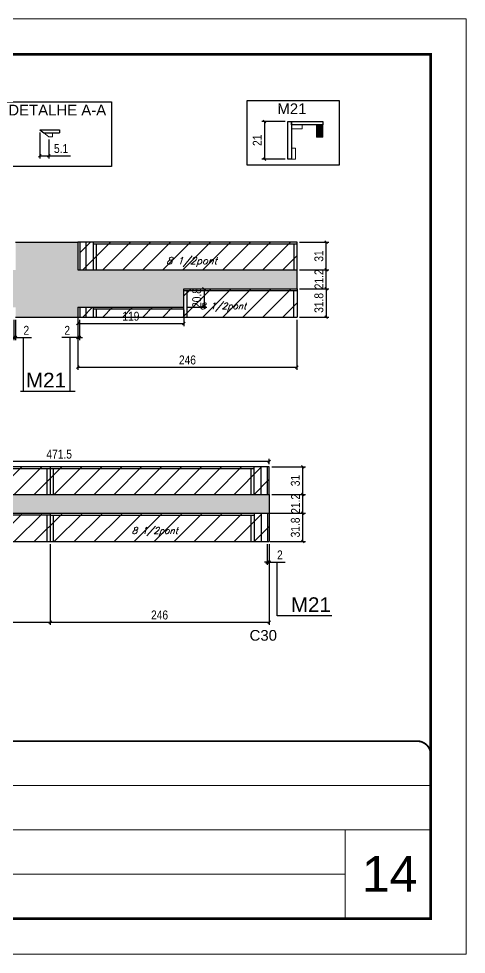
# Model space of a CAD drawing. Extents: x 137137 to 143418, y 10464 to 34486.
# Drawn here: x 139718 to 140221, y 29990 to 31040 of the extents above; entities that cross this region are included whole.
import ezdxf

# ---------------------------------------------------------------- set-up
doc = ezdxf.new("R2010")
doc.units = 0
doc.linetypes.add('CONTINUO', pattern=[0])
doc.linetypes.add('DASHED', pattern=[0.75, 0.5, -0.25])
for name, color, linetype in [('5', 5, 'Continuous'), ('COTA', 241, 'Continuous'), ('NOMENCLATURA', 7, 'Continuous'), ('Painéis', 200, 'Continuous'), ('Reaproveitamento', 251, 'Continuous'), ('SARR_2.2x7', 40, 'Continuous'), ('SARR_3.5x7', 81, 'Continuous'), ('texto', 7, 'Continuous')]:
    doc.layers.add(name, color=color, linetype=linetype)
for name, color, linetype, lineweight in [('CARIMBO', 255, 'Continuous', 9), ('Folhas', 255, 'Continuous', 9), ('Hachura', 251, 'Continuous', 9), ('Madeira', 126, 'Continuous', 18), ('Sarr 2.2x7', 40, 'Continuous', 9), ('SARRAFO DE PRESSAO', 251, 'DASHED', 9)]:
    doc.layers.add(name, color=color, linetype=linetype, lineweight=lineweight)
doc.styles.add('ARIAL', font='arial.ttf')
doc.styles.add('COTA TECNICA', font='techl___.ttf', dxfattribs={"height": 10})
doc.styles.add('Romans', font='romans.shx')
doc.styles.get("Standard").update_dxf_attribs({"font": 'arial.ttf'})
doc.dimstyles.new('PAINEL', dxfattribs={"dimtxt": 10, "dimasz": 3, "dimexe": 3, "dimexo": 3, "dimgap": 3, "dimtad": 1, "dimdec": 1, "dimzin": 12, "dimdsep": 46, "dimtxsty": 'COTA TECNICA', "dimblk1": 'OBLIQUE', "dimblk2": 'OBLIQUE', "dimsah": 1, "dimcen": 0.9, "dimclrd": 4, "dimclre": 4, "dimclrt": 240, "dimadec": 1, "dimazin": 3, "dimtfac": 1, "dimtdec": 1, "dimtmove": 0, "dimatfit": 3, "dimfxl": 1, "dimtolj": 1, "dimtzin": 12, "dimarcsym": 0})

# ---------------------------------------------------------------- blocks, each defined once
blk = doc.blocks.new('9999999999')
at = {"color": 30, "linetype": 'CONTINUO'}
for p, q in [((98564.6, 34379.6), (99584, 34379.6)), ((98564.6, 34329.8), (99488, 34329.8)), ((99584, 34329.8), (99488, 34329.8)), ((99488, 34329.8), (99488, 34230.2)), ((98564.6, 34280), (99488, 34280))]:
    blk.add_line(p, q, dxfattribs=at)
at = {"color": 30, "linetype": 'CONTINUO', "const_width": 2}
blk.add_lwpolyline([(99584, 34230.2), (99584, 34414.4, 0.414214), (99569, 34429.4), (98229, 34429.4, 0.414214), (98214, 34414.4), (98214, 34245.2, 0.414214), (98229, 34230.2), (99584, 34230.2)], format="xyb", dxfattribs=at)
at = {"layer": 'Folhas'}
blk.add_lwpolyline([(98139, 34190.2), (99624, 34190.2), (99624, 35240.2), (98139, 35240.2)], close=True, dxfattribs=at)
at = {"layer": 'Folhas', "color": 30, "const_width": 3}
blk.add_lwpolyline([(98214, 34230.2), (99584, 34230.2), (99584, 35200.2), (98214, 35200.2)], close=True, dxfattribs=at)
blk = doc.blocks.new('_Oblique')
at = {"color": 0, "linetype": 'ByBlock', "lineweight": -2}
blk.add_line((-0.5, -0.5), (0.5, 0.5), dxfattribs=at)
blk = doc.blocks.new('*D13')
at = {"layer": 'Defpoints', "color": 0, "linetype": 'ByBlock', "transparency": 16777216}
for p in [(140020.6, 30924.6), (139994.2, 30882.6), (140020.6, 30882.6)]:
    blk.add_point(p, dxfattribs=at)
at = {"layer": 'Sarr 2.2x7', "color": 4, "linetype": 'ByBlock', "lineweight": -2, "transparency": 16777216}
for p, q in [((140017.6, 30924.6), (139991.2, 30924.6)), ((139994.2, 30924.6), (139994.2, 30882.6)), ((140017.6, 30882.6), (139991.2, 30882.6))]:
    blk.add_line(p, q, dxfattribs=at)
at = {"layer": 'Sarr 2.2x7', "color": 4, "linetype": 'ByBlock', "lineweight": -2, "transparency": 16777216, "xscale": 3, "yscale": 3, "zscale": 3}
for p, rotation in [((139994.2, 30924.6), 90), ((139994.2, 30882.6), 270)]:
    blk.add_blockref('_Oblique', p, dxfattribs=dict(at, rotation=rotation))
at = {"layer": 'Sarr 2.2x7', "color": 240, "linetype": 'ByBlock', "transparency": 16777216, "insert": (139986.1, 30903.6), "char_height": 10, "attachment_point": 5, "rotation": 90, "style": 'COTA TECNICA'}
blk.add_mtext('\\A1;21', dxfattribs=at)
blk = doc.blocks.new('*D14')
at = {"layer": 'COTA', "color": 4, "lineweight": -2, "ltscale": 25, "transparency": 16777216}
for p, q in [((139712.7, 30702.2), (139712.7, 30679.3)), ((139714.7, 30702.2), (139714.7, 30679.3)), ((139712.7, 30682.3), (139709.7, 30682.3)), ((139712.7, 30682.3), (139714.7, 30682.3)), ((139714.7, 30682.3), (139732.8, 30682.3))]:
    blk.add_line(p, q, dxfattribs=at)
at = {"layer": 'Defpoints', "color": 0, "ltscale": 25, "transparency": 16777216}
for p in [(139712.7, 30705.2), (139714.7, 30705.2), (139714.7, 30682.3)]:
    blk.add_point(p, dxfattribs=at)
at = {"layer": 'COTA', "color": 4, "lineweight": -2, "ltscale": 25, "transparency": 16777216, "xscale": 3, "yscale": 3, "zscale": 3}
blk.add_blockref('_Oblique', (139712.7, 30682.3), dxfattribs=at)
at = {"layer": 'COTA', "color": 4, "lineweight": -2, "ltscale": 25, "transparency": 16777216, "xscale": 3, "yscale": 3, "zscale": 3, "rotation": 180}
blk.add_blockref('_Oblique', (139714.7, 30682.3), dxfattribs=at)
at = {"layer": 'COTA', "color": 240, "ltscale": 25, "transparency": 16777216, "insert": (139726.8, 30690.3), "char_height": 10, "attachment_point": 5, "style": 'COTA TECNICA'}
blk.add_mtext('\\A1;2', dxfattribs=at)
blk = doc.blocks.new('*D15')
at = {"layer": 'COTA', "color": 4, "lineweight": -2, "ltscale": 25, "transparency": 16777216}
for p, q in [((139784.7, 30702.2), (139784.7, 30679.3)), ((139786.7, 30702.2), (139786.7, 30679.3)), ((139784.7, 30682.3), (139766.6, 30682.3)), ((139786.7, 30682.3), (139784.7, 30682.3)), ((139786.7, 30682.3), (139789.7, 30682.3))]:
    blk.add_line(p, q, dxfattribs=at)
at = {"layer": 'Defpoints', "color": 0, "ltscale": 25, "transparency": 16777216}
for p in [(139784.7, 30705.2), (139786.7, 30705.2), (139784.7, 30682.3)]:
    blk.add_point(p, dxfattribs=at)
at = {"layer": 'COTA', "color": 4, "lineweight": -2, "ltscale": 25, "transparency": 16777216, "xscale": 3, "yscale": 3, "zscale": 3}
blk.add_blockref('_Oblique', (139784.7, 30682.3), dxfattribs=at)
at = {"layer": 'COTA', "color": 4, "lineweight": -2, "ltscale": 25, "transparency": 16777216, "xscale": 3, "yscale": 3, "zscale": 3, "rotation": 180}
blk.add_blockref('_Oblique', (139786.7, 30682.3), dxfattribs=at)
at = {"layer": 'COTA', "color": 240, "ltscale": 25, "transparency": 16777216, "insert": (139772.7, 30690.3), "char_height": 10, "attachment_point": 5, "style": 'COTA TECNICA'}
blk.add_mtext('\\A1;2', dxfattribs=at)
blk = doc.blocks.new('*D19')
at = {"layer": 'COTA', "color": 4, "lineweight": -2, "ltscale": 25, "transparency": 16777216}
for p, q in [((139784.7, 30702.2), (139784.7, 30645.9)), ((140030.7, 30702.2), (140030.7, 30645.9)), ((139784.7, 30648.9), (140030.7, 30648.9))]:
    blk.add_line(p, q, dxfattribs=at)
at = {"layer": 'Defpoints', "color": 0, "ltscale": 25, "transparency": 16777216}
for p in [(139784.7, 30705.2), (140030.7, 30705.2), (140030.7, 30648.9)]:
    blk.add_point(p, dxfattribs=at)
at = {"layer": 'COTA', "color": 4, "lineweight": -2, "ltscale": 25, "transparency": 16777216, "xscale": 3, "yscale": 3, "zscale": 3, "rotation": 180}
blk.add_blockref('_Oblique', (139784.7, 30648.9), dxfattribs=at)
at = {"layer": 'COTA', "color": 4, "lineweight": -2, "ltscale": 25, "transparency": 16777216, "xscale": 3, "yscale": 3, "zscale": 3}
blk.add_blockref('_Oblique', (140030.7, 30648.9), dxfattribs=at)
at = {"layer": 'COTA', "color": 240, "ltscale": 25, "transparency": 16777216, "insert": (139907.7, 30657), "char_height": 10, "attachment_point": 5, "style": 'COTA TECNICA'}
blk.add_mtext('\\A1;246', dxfattribs=at)
blk = doc.blocks.new('*D23')
at = {"layer": 'COTA', "color": 4, "lineweight": -2, "ltscale": 25, "transparency": 16777216}
for p, q in [((139997.4, 30450.2), (139997.4, 30427.3)), ((139999.4, 30450.2), (139999.4, 30427.3)), ((139997.4, 30430.3), (139994.4, 30430.3)), ((139997.4, 30430.3), (139999.4, 30430.3)), ((139999.4, 30430.3), (140017.5, 30430.3))]:
    blk.add_line(p, q, dxfattribs=at)
at = {"layer": 'Defpoints', "color": 0, "ltscale": 25, "transparency": 16777216}
for p in [(139997.4, 30453.2), (139999.4, 30453.2), (139999.4, 30430.3)]:
    blk.add_point(p, dxfattribs=at)
at = {"layer": 'COTA', "color": 4, "lineweight": -2, "ltscale": 25, "transparency": 16777216, "xscale": 3, "yscale": 3, "zscale": 3}
blk.add_blockref('_Oblique', (139997.4, 30430.3), dxfattribs=at)
at = {"layer": 'COTA', "color": 4, "lineweight": -2, "ltscale": 25, "transparency": 16777216, "xscale": 3, "yscale": 3, "zscale": 3, "rotation": 180}
blk.add_blockref('_Oblique', (139999.4, 30430.3), dxfattribs=at)
at = {"layer": 'COTA', "color": 240, "ltscale": 25, "transparency": 16777216, "insert": (140011.5, 30438.3), "char_height": 10, "attachment_point": 5, "style": 'COTA TECNICA'}
blk.add_mtext('\\A1;2', dxfattribs=at)
blk = doc.blocks.new('*D27')
at = {"layer": 'COTA', "color": 4, "lineweight": -2, "ltscale": 25, "transparency": 16777216}
for p, q in [((139753.4, 30450.2), (139753.4, 30359.7)), ((139999.4, 30450.2), (139999.4, 30359.7)), ((139753.4, 30362.7), (139999.4, 30362.7))]:
    blk.add_line(p, q, dxfattribs=at)
at = {"layer": 'Defpoints', "color": 0, "ltscale": 25, "transparency": 16777216}
for p in [(139753.4, 30453.2), (139999.4, 30453.2), (139999.4, 30362.7)]:
    blk.add_point(p, dxfattribs=at)
at = {"layer": 'COTA', "color": 4, "lineweight": -2, "ltscale": 25, "transparency": 16777216, "xscale": 3, "yscale": 3, "zscale": 3, "rotation": 180}
blk.add_blockref('_Oblique', (139753.4, 30362.7), dxfattribs=at)
at = {"layer": 'COTA', "color": 4, "lineweight": -2, "ltscale": 25, "transparency": 16777216, "xscale": 3, "yscale": 3, "zscale": 3}
blk.add_blockref('_Oblique', (139999.4, 30362.7), dxfattribs=at)
at = {"layer": 'COTA', "color": 240, "ltscale": 25, "transparency": 16777216, "insert": (139876.4, 30370.8), "char_height": 10, "attachment_point": 5, "style": 'COTA TECNICA'}
blk.add_mtext('\\A1;246', dxfattribs=at)
blk = doc.blocks.new('*D28')
at = {"layer": 'COTA', "color": 4, "lineweight": -2, "ltscale": 25, "transparency": 16777216}
for p, q in [((139527.9, 30450.2), (139527.9, 30359.7)), ((139753.4, 30450.2), (139753.4, 30359.7)), ((139527.9, 30362.7), (139753.4, 30362.7))]:
    blk.add_line(p, q, dxfattribs=at)
at = {"layer": 'Defpoints', "color": 0, "ltscale": 25, "transparency": 16777216}
for p in [(139527.9, 30453.2), (139753.4, 30453.2), (139753.4, 30362.7)]:
    blk.add_point(p, dxfattribs=at)
at = {"layer": 'COTA', "color": 4, "lineweight": -2, "ltscale": 25, "transparency": 16777216, "xscale": 3, "yscale": 3, "zscale": 3, "rotation": 180}
blk.add_blockref('_Oblique', (139527.9, 30362.7), dxfattribs=at)
at = {"layer": 'COTA', "color": 4, "lineweight": -2, "ltscale": 25, "transparency": 16777216, "xscale": 3, "yscale": 3, "zscale": 3}
blk.add_blockref('_Oblique', (139753.4, 30362.7), dxfattribs=at)
at = {"layer": 'COTA', "color": 240, "ltscale": 25, "transparency": 16777216, "insert": (139640.7, 30370.8), "char_height": 10, "attachment_point": 5, "style": 'COTA TECNICA'}
blk.add_mtext('\\A1;225.5', dxfattribs=at)
blk = doc.blocks.new('*D29')
at = {"layer": 'COTA', "color": 4, "lineweight": -2, "ltscale": 25, "transparency": 16777216}
for p, q in [((140033.7, 30758.2), (140066.5, 30758.2)), ((140063.5, 30737), (140063.5, 30758.2)), ((140033.7, 30737), (140066.5, 30737))]:
    blk.add_line(p, q, dxfattribs=at)
at = {"layer": 'Defpoints', "color": 0, "ltscale": 25, "transparency": 16777216}
for p in [(140030.7, 30758.2), (140063.5, 30758.2), (140030.7, 30737)]:
    blk.add_point(p, dxfattribs=at)
at = {"layer": 'COTA', "color": 4, "lineweight": -2, "ltscale": 25, "transparency": 16777216, "xscale": 3, "yscale": 3, "zscale": 3}
for p, rotation in [((140063.5, 30758.2), 90), ((140063.5, 30737), 270)]:
    blk.add_blockref('_Oblique', p, dxfattribs=dict(at, rotation=rotation))
at = {"layer": 'COTA', "color": 240, "ltscale": 25, "transparency": 16777216, "insert": (140055.4, 30747.6), "char_height": 10, "attachment_point": 5, "rotation": 90, "style": 'COTA TECNICA'}
blk.add_mtext('\\A1;21.2', dxfattribs=at)
blk = doc.blocks.new('*D30')
at = {"layer": 'COTA', "color": 4, "lineweight": -2, "ltscale": 25, "transparency": 16777216}
for p, q in [((140033.7, 30737), (140066.5, 30737)), ((140063.5, 30737), (140063.5, 30705.2)), ((140033.7, 30705.2), (140066.5, 30705.2))]:
    blk.add_line(p, q, dxfattribs=at)
at = {"layer": 'Defpoints', "color": 0, "ltscale": 25, "transparency": 16777216}
for p in [(140030.7, 30737), (140030.7, 30705.2), (140063.5, 30705.2)]:
    blk.add_point(p, dxfattribs=at)
at = {"layer": 'COTA', "color": 4, "lineweight": -2, "ltscale": 25, "transparency": 16777216, "xscale": 3, "yscale": 3, "zscale": 3}
for p, rotation in [((140063.5, 30737), 90), ((140063.5, 30705.2), 270)]:
    blk.add_blockref('_Oblique', p, dxfattribs=dict(at, rotation=rotation))
at = {"layer": 'COTA', "color": 240, "ltscale": 25, "transparency": 16777216, "insert": (140055.3, 30721.1), "char_height": 10, "attachment_point": 5, "rotation": 90, "style": 'COTA TECNICA'}
blk.add_mtext('\\A1;31.8', dxfattribs=at)
blk = doc.blocks.new('*D31')
at = {"layer": 'COTA', "color": 4, "lineweight": -2, "ltscale": 25, "transparency": 16777216}
for p, q in [((140000.4, 30485), (140040.2, 30485)), ((140037.2, 30453.2), (140037.2, 30485)), ((140000.4, 30453.2), (140040.2, 30453.2))]:
    blk.add_line(p, q, dxfattribs=at)
at = {"layer": 'Defpoints', "color": 0, "ltscale": 25, "transparency": 16777216}
for p in [(139997.4, 30485), (140037.2, 30485), (139997.4, 30453.2)]:
    blk.add_point(p, dxfattribs=at)
at = {"layer": 'COTA', "color": 4, "lineweight": -2, "ltscale": 25, "transparency": 16777216, "xscale": 3, "yscale": 3, "zscale": 3}
for p, rotation in [((140037.2, 30485), 90), ((140037.2, 30453.2), 270)]:
    blk.add_blockref('_Oblique', p, dxfattribs=dict(at, rotation=rotation))
at = {"layer": 'COTA', "color": 240, "ltscale": 25, "transparency": 16777216, "insert": (140028.9, 30469.1), "char_height": 10, "attachment_point": 5, "rotation": 90, "style": 'COTA TECNICA'}
blk.add_mtext('\\A1;31.8', dxfattribs=at)
blk = doc.blocks.new('*D32')
at = {"layer": 'COTA', "color": 4, "lineweight": -2, "ltscale": 25, "transparency": 16777216}
for p, q in [((140002.4, 30506.2), (140040.2, 30506.2)), ((140037.2, 30485), (140037.2, 30506.2)), ((140002.4, 30485), (140040.2, 30485))]:
    blk.add_line(p, q, dxfattribs=at)
at = {"layer": 'Defpoints', "color": 0, "ltscale": 25, "transparency": 16777216}
for p in [(139999.4, 30506.2), (140037.2, 30506.2), (139999.4, 30485)]:
    blk.add_point(p, dxfattribs=at)
at = {"layer": 'COTA', "color": 4, "lineweight": -2, "ltscale": 25, "transparency": 16777216, "xscale": 3, "yscale": 3, "zscale": 3}
for p, rotation in [((140037.2, 30506.2), 90), ((140037.2, 30485), 270)]:
    blk.add_blockref('_Oblique', p, dxfattribs=dict(at, rotation=rotation))
at = {"layer": 'COTA', "color": 240, "ltscale": 25, "transparency": 16777216, "insert": (140029.1, 30495.6), "char_height": 10, "attachment_point": 5, "rotation": 90, "style": 'COTA TECNICA'}
blk.add_mtext('\\A1;21.2', dxfattribs=at)
blk = doc.blocks.new('*D38')
at = {"layer": 'COTA', "color": 4, "lineweight": -2, "ltscale": 25, "transparency": 16777216}
for p, q in [((139784.7, 30713.2), (139784.7, 30695.1)), ((139903.7, 30713.2), (139903.7, 30695.1)), ((139784.7, 30698.1), (139903.7, 30698.1))]:
    blk.add_line(p, q, dxfattribs=at)
at = {"layer": 'Defpoints', "color": 0, "ltscale": 25, "transparency": 16777216}
for p in [(139784.7, 30716.2), (139903.7, 30716.2), (139903.7, 30698.1)]:
    blk.add_point(p, dxfattribs=at)
at = {"layer": 'COTA', "color": 4, "lineweight": -2, "ltscale": 25, "transparency": 16777216, "xscale": 3, "yscale": 3, "zscale": 3, "rotation": 180}
blk.add_blockref('_Oblique', (139784.7, 30698.1), dxfattribs=at)
at = {"layer": 'COTA', "color": 4, "lineweight": -2, "ltscale": 25, "transparency": 16777216, "xscale": 3, "yscale": 3, "zscale": 3}
blk.add_blockref('_Oblique', (139903.7, 30698.1), dxfattribs=at)
at = {"layer": 'COTA', "color": 240, "ltscale": 25, "transparency": 16777216, "insert": (139844.2, 30706.1), "char_height": 10, "attachment_point": 5, "style": 'COTA TECNICA'}
blk.add_mtext('\\A1;119', dxfattribs=at)
blk = doc.blocks.new('*D39')
at = {"layer": 'COTA', "color": 4, "lineweight": -2, "ltscale": 25, "transparency": 16777216}
for p, q in [((139906.7, 30737), (139929.3, 30737)), ((139926.3, 30737), (139926.3, 30716.2)), ((139906.7, 30716.2), (139929.3, 30716.2))]:
    blk.add_line(p, q, dxfattribs=at)
at = {"layer": 'Defpoints', "color": 0, "ltscale": 25, "transparency": 16777216}
for p in [(139903.7, 30737), (139903.7, 30716.2), (139926.3, 30716.2)]:
    blk.add_point(p, dxfattribs=at)
at = {"layer": 'COTA', "color": 4, "lineweight": -2, "ltscale": 25, "transparency": 16777216, "xscale": 3, "yscale": 3, "zscale": 3}
for p, rotation in [((139926.3, 30737), 90), ((139926.3, 30716.2), 270)]:
    blk.add_blockref('_Oblique', p, dxfattribs=dict(at, rotation=rotation))
at = {"layer": 'COTA', "color": 240, "ltscale": 25, "transparency": 16777216, "insert": (139918.2, 30726.6), "char_height": 10, "attachment_point": 5, "rotation": 90, "style": 'COTA TECNICA'}
blk.add_mtext('\\A1;20.8', dxfattribs=at)
blk = doc.blocks.new('*D909')
at = {"layer": 'COTA', "color": 4, "linetype": 'ByBlock', "lineweight": -2, "transparency": 16777216}
for p, q in [((139742, 30912.5), (139742, 30883.2)), ((139752.2, 30904.5), (139752.2, 30883.2)), ((139742, 30886.2), (139752.2, 30886.2)), ((139752.2, 30886.2), (139776.5, 30886.2))]:
    blk.add_line(p, q, dxfattribs=at)
at = {"layer": 'Defpoints', "color": 0, "linetype": 'ByBlock', "transparency": 16777216}
for p in [(139742, 30915.5), (139752.2, 30907.5), (139752.2, 30886.2)]:
    blk.add_point(p, dxfattribs=at)
at = {"layer": 'COTA', "color": 4, "linetype": 'ByBlock', "lineweight": -2, "transparency": 16777216, "xscale": 3, "yscale": 3, "zscale": 3, "rotation": 180}
blk.add_blockref('_Oblique', (139742, 30886.2), dxfattribs=at)
at = {"layer": 'COTA', "color": 4, "linetype": 'ByBlock', "lineweight": -2, "transparency": 16777216, "xscale": 3, "yscale": 3, "zscale": 3}
blk.add_blockref('_Oblique', (139752.2, 30886.2), dxfattribs=at)
at = {"layer": 'COTA', "color": 240, "linetype": 'ByBlock', "transparency": 16777216, "insert": (139765.8, 30894.3), "char_height": 10, "attachment_point": 5, "style": 'COTA TECNICA'}
blk.add_mtext('\\A1;5.1', dxfattribs=at)
blk = doc.blocks.new('*D1162')
at = {"layer": 'COTA', "color": 4, "lineweight": -2, "ltscale": 25, "transparency": 16777216}
for p, q in [((140033.7, 30789.2), (140066.5, 30789.2)), ((140063.5, 30758.2), (140063.5, 30789.2)), ((140033.7, 30758.2), (140066.5, 30758.2))]:
    blk.add_line(p, q, dxfattribs=at)
at = {"layer": 'Defpoints', "color": 0, "ltscale": 25, "transparency": 16777216}
for p in [(140030.7, 30789.2), (140063.5, 30789.2), (140030.7, 30758.2)]:
    blk.add_point(p, dxfattribs=at)
at = {"layer": 'COTA', "color": 4, "lineweight": -2, "ltscale": 25, "transparency": 16777216, "xscale": 3, "yscale": 3, "zscale": 3}
for p, rotation in [((140063.5, 30789.2), 90), ((140063.5, 30758.2), 270)]:
    blk.add_blockref('_Oblique', p, dxfattribs=dict(at, rotation=rotation))
at = {"layer": 'COTA', "color": 240, "ltscale": 25, "transparency": 16777216, "insert": (140055.3, 30773.7), "char_height": 10, "attachment_point": 5, "rotation": 90, "style": 'COTA TECNICA'}
blk.add_mtext('\\A1;31', dxfattribs=at)
blk = doc.blocks.new('*D1171')
at = {"layer": 'COTA', "color": 4, "lineweight": -2, "ltscale": 25, "transparency": 16777216}
for p, q in [((140002.4, 30537.2), (140040.2, 30537.2)), ((140037.2, 30506.2), (140037.2, 30537.2)), ((140002.4, 30506.2), (140040.2, 30506.2))]:
    blk.add_line(p, q, dxfattribs=at)
at = {"layer": 'Defpoints', "color": 0, "ltscale": 25, "transparency": 16777216}
for p in [(139999.4, 30537.2), (140037.2, 30537.2), (139999.4, 30506.2)]:
    blk.add_point(p, dxfattribs=at)
at = {"layer": 'COTA', "color": 4, "lineweight": -2, "ltscale": 25, "transparency": 16777216, "xscale": 3, "yscale": 3, "zscale": 3}
for p, rotation in [((140037.2, 30537.2), 90), ((140037.2, 30506.2), 270)]:
    blk.add_blockref('_Oblique', p, dxfattribs=dict(at, rotation=rotation))
at = {"layer": 'COTA', "color": 240, "ltscale": 25, "transparency": 16777216, "insert": (140028.9, 30521.7), "char_height": 10, "attachment_point": 5, "rotation": 90, "style": 'COTA TECNICA'}
blk.add_mtext('\\A1;31', dxfattribs=at)
blk = doc.blocks.new('*D1378')
at = {"layer": 'COTA', "color": 4, "lineweight": -2, "ltscale": 25, "transparency": 16777216}
for p, q in [((139527.9, 30540.2), (139527.9, 30546.2)), ((139999.4, 30540.2), (139999.4, 30546.2)), ((139999.4, 30543.2), (139527.9, 30543.2))]:
    blk.add_line(p, q, dxfattribs=at)
at = {"layer": 'Defpoints', "color": 0, "ltscale": 25, "transparency": 16777216}
for p in [(139527.9, 30543.2), (139527.9, 30537.2), (139999.4, 30537.2)]:
    blk.add_point(p, dxfattribs=at)
at = {"layer": 'COTA', "color": 4, "lineweight": -2, "ltscale": 25, "transparency": 16777216, "xscale": 3, "yscale": 3, "zscale": 3, "rotation": 180}
blk.add_blockref('_Oblique', (139527.9, 30543.2), dxfattribs=at)
at = {"layer": 'COTA', "color": 4, "lineweight": -2, "ltscale": 25, "transparency": 16777216, "xscale": 3, "yscale": 3, "zscale": 3}
blk.add_blockref('_Oblique', (139999.4, 30543.2), dxfattribs=at)
at = {"layer": 'COTA', "color": 240, "ltscale": 25, "transparency": 16777216, "insert": (139763.7, 30551.3), "char_height": 10, "attachment_point": 5, "style": 'COTA TECNICA'}
blk.add_mtext('\\A1;471.5', dxfattribs=at)

msp = doc.modelspace()

# ---------------------------------------------------------------- hatches: boundary and pattern name
at = {"layer": 'COTA', "linetype": 'ByBlock'}
h = msp.add_hatch(dxfattribs=at)
h.set_pattern_fill('AR-CONC', color=256, scale=0.03)
h.paths.add_polyline_path([(139903.72, 30737), (140030.72, 30737), (140030.72, 30758.2), (139784.72, 30758.2), (139784.72, 30789.2), (139714.72, 30789.2), (139714.72, 30758.2), (139197.47, 30758.2), (139197.47, 30737), (139595.72, 30737), (139595.72, 30716.2), (139714.72, 30716.2), (139714.72, 30705.2), (139784.72, 30705.2), (139784.72, 30716.2), (139903.72, 30716.2)])
h.paths.add_polyline_path([(139927.98, 30709.89), (139927.98, 30743.83), (139907.4, 30743.83), (139907.4, 30709.89)], flags=25)
h.paths.add_polyline_path([(139581.55, 30709.89), (139581.55, 30743.83), (139560.97, 30743.83), (139560.97, 30709.89)], flags=25)
h = msp.add_hatch(dxfattribs=at)
h.set_pattern_fill('AR-CONC', color=256, scale=0.03)
h.paths.add_polyline_path([(139527.94, 30453.17), (139527.94, 30464.17), (139646.94, 30464.17), (139646.94, 30484.97), (139999.44, 30484.97), (139999.44, 30506.17), (139527.94, 30506.17), (139527.94, 30537.17), (139457.94, 30537.17), (139457.94, 30506.17), (139197.47, 30506.17), (139197.47, 30484.97), (139338.94, 30484.97), (139338.94, 30464.17), (139457.94, 30464.17), (139457.94, 30453.17)])
h.paths.add_polyline_path([(139674.62, 30457.86), (139674.62, 30491.79), (139654.03, 30491.79), (139654.03, 30457.86)], flags=25)
h.paths.add_polyline_path([(139316.03, 30457.86), (139316.03, 30491.79), (139295.45, 30491.79), (139295.45, 30457.86)], flags=25)
at = {"layer": 'Hachura', "linetype": 'ByBlock'}
h = msp.add_hatch(dxfattribs=at)
h.set_pattern_fill('ANSI31', color=256, scale=5)
h.set_pattern_definition([(45, (-1092.27, -2566.634), (-11.2253202, 11.2253202), [])])
h.paths.add_polyline_path([(139646.94, 30464.17), (139529.94, 30464.17), (139529.94, 30453.17), (139629.94, 30453.17), (139999.44, 30453.17), (139999.44, 30484.17), (139646.94, 30484.17)])
at = {"layer": 'Madeira'}
h = msp.add_hatch(dxfattribs=at)
h.set_pattern_fill('ANSI31', color=256, scale=0.2, angle=270, style=0)
h.set_pattern_definition([(315, (156625.5782, 17572.85636), (0.449012806, 0.449012806), [])])
h.paths.add_polyline_path([(140059.56, 30920.99), (140052.56, 30920.99), (140052.56, 30906.99), (140059.56, 30906.99)])
at = {"layer": 'Reaproveitamento', "linetype": 'ByBlock'}
h = msp.add_hatch(dxfattribs=at)
h.set_pattern_fill('ANSI31', color=256, scale=5)
h.set_pattern_definition([(45, (-835.49, -2261.597), (-11.2253202, 11.2253202), [])])
h.paths.add_polyline_path([(140030.72, 30758.2), (140030.72, 30789.2), (139886.72, 30789.2), (139786.72, 30789.2), (139786.72, 30758.2), (139886.72, 30758.2)])
h = msp.add_hatch(dxfattribs=at)
h.set_pattern_fill('ANSI31', color=256, scale=5)
h.set_pattern_definition([(45, (-835.49, -2314.598), (-11.2253202, 11.2253202), [])])
h.paths.add_polyline_path([(139903.72, 30716.2), (139786.72, 30716.2), (139786.72, 30705.2), (139886.72, 30705.2), (140030.72, 30705.2), (140030.72, 30736.2), (139903.72, 30736.2)])
h = msp.add_hatch(dxfattribs=at)
h.set_pattern_fill('ANSI31', color=256, scale=5)
h.set_pattern_definition([(45, (-1092.27, -2513.634), (-11.2253202, 11.2253202), [])])
h.paths.add_polyline_path([(139999.44, 30506.17), (139999.44, 30537.17), (139629.94, 30537.17), (139529.94, 30537.17), (139529.94, 30506.17), (139629.94, 30506.17)])

# ---------------------------------------------------------------- linework, layer by layer
at = {"linetype": 'ByBlock'}
for points in [[(139700, 30946.68), (139822.28, 30946.68), (139822.28, 30874.06), (139700, 30874.06)], [(139974.65, 30948.19), (140078.09, 30948.19), (140078.09, 30875.57), (139974.65, 30875.57)]]:
    msp.add_lwpolyline(points, close=True, dxfattribs=at)
at = {"layer": 'COTA', "linetype": 'ByBlock'}
for p, q in [((139714.72, 30789.2), (139784.72, 30789.2)), ((140030.72, 30737), (140030.72, 30758.2)), ((139714.72, 30705.2), (139784.72, 30705.2)), ((139999.44, 30506.17), (139999.44, 30484.97))]:
    msp.add_line(p, q, dxfattribs=at)
at = {"layer": 'Madeira'}
msp.add_lwpolyline([(140059.56, 30920.99), (140052.56, 30920.99), (140052.56, 30906.99), (140059.56, 30906.99)], close=True, dxfattribs=at)
at = {"layer": 'NOMENCLATURA', "linetype": 'Continuous'}
for p, q in [((139723.78, 30621.99), (139723.78, 30682.34)), ((139775.67, 30682.34), (139775.67, 30621.99)), ((139720.16, 30621.99), (139781.65, 30621.99)), ((140008.49, 30369.96), (140008.49, 30430.3)), ((140069.98, 30369.96), (140008.49, 30369.96))]:
    msp.add_line(p, q, dxfattribs=at)
at = {"layer": 'Painéis'}
for p, q in [((139742.03, 30915.49), (139764.03, 30915.49)), ((139742.03, 30915.49), (139746.62, 30911.89)), ((139764.03, 30915.49), (139764.03, 30911.89)), ((139746.62, 30911.89), (139764.03, 30911.89)), ((139903.72, 30737), (140030.72, 30737)), ((139903.72, 30716.2), (139903.72, 30737)), ((140030.72, 30737), (140030.72, 30705.2)), ((139784.72, 30716.2), (139903.72, 30716.2)), ((139784.72, 30716.2), (139784.72, 30705.2)), ((139786.72, 30716.2), (139786.72, 30705.2)), ((139784.72, 30705.2), (139903.72, 30705.2)), ((139903.72, 30705.2), (140030.72, 30705.2)), ((139646.94, 30484.97), (139999.44, 30484.97)), ((139753.44, 30484.97), (139753.44, 30453.17)), ((139997.44, 30484.97), (139997.44, 30453.17)), ((139999.44, 30484.97), (139999.44, 30453.17)), ((139646.94, 30453.17), (139999.44, 30453.17))]:
    msp.add_line(p, q, dxfattribs=at)
at = {"layer": 'Painéis', "ltscale": 25}
for p, q in [((140030.72, 30789.2), (139784.72, 30789.2)), ((139784.72, 30789.2), (139784.72, 30758.2)), ((139786.72, 30789.2), (139786.72, 30758.2)), ((140030.72, 30758.2), (140030.72, 30789.2)), ((139784.72, 30758.2), (140030.72, 30758.2)), ((139999.44, 30537.17), (139527.94, 30537.17)), ((139753.45, 30537.17), (139753.45, 30506.17)), ((139997.44, 30506.17), (139997.44, 30537.17)), ((139999.44, 30506.17), (139999.44, 30537.17)), ((139527.94, 30506.17), (139999.44, 30506.17))]:
    msp.add_line(p, q, dxfattribs=at)
at = {"layer": 'Painéis'}
msp.add_lwpolyline([(140024.6, 30882.59), (140020.6, 30882.59), (140020.6, 30924.59), (140024.6, 30924.59)], close=True, dxfattribs=at)
at = {"layer": 'Painéis', "linetype": 'ByBlock'}
msp.add_lwpolyline([(140024.6, 30924.59), (140059.54, 30924.59), (140059.54, 30920.99), (140024.6, 30920.99), (140024.6, 30924.59)], dxfattribs=at)
at = {"layer": 'Sarr 2.2x7'}
for p, q in [((139746.62, 30911.89), (139752.23, 30907.49)), ((139752.23, 30907.49), (139756.03, 30907.49)), ((139756.03, 30907.49), (139756.03, 30911.89))]:
    msp.add_line(p, q, dxfattribs=at)
at = {"layer": 'Sarr 2.2x7', "linetype": 'ByBlock'}
for points in [[(140024.6, 30920.99), (140036.6, 30920.99), (140036.6, 30916.59), (140024.6, 30916.59), (140024.6, 30920.99)], [(140024.6, 30882.59), (140024.6, 30894.59), (140029, 30894.59), (140029, 30882.59), (140024.6, 30882.59)]]:
    msp.add_lwpolyline(points, dxfattribs=at)
at = {"layer": 'SARR_2.2x7', "linetype": 'Continuous'}
for p, q in [((139793.72, 30789.2), (139793.72, 30758.2)), ((140030.72, 30787), (139801.72, 30787)), ((140030.72, 30734.8), (139903.72, 30734.8)), ((139793.72, 30716.2), (139793.72, 30705.2)), ((139903.72, 30714), (139801.72, 30714)), ((139753.45, 30534.97), (139544.96, 30534.97)), ((139982.44, 30534.97), (139753.45, 30534.97)), ((139990.44, 30506.17), (139990.44, 30537.17)), ((139753.44, 30482.77), (139646.94, 30482.77)), ((139753.44, 30482.77), (139982.44, 30482.77)), ((139990.44, 30484.97), (139990.44, 30453.17))]:
    msp.add_line(p, q, dxfattribs=at)
at = {"layer": 'SARR_3.5x7'}
for p, q in [((139801.72, 30789.2), (139801.72, 30758.2)), ((139805.22, 30787), (139805.22, 30758.2)), ((140027.22, 30787), (140027.22, 30758.2)), ((140030.72, 30758.2), (140030.72, 30789.2)), ((139903.72, 30705.2), (139903.72, 30734.8)), ((139907.22, 30705.2), (139907.22, 30734.8)), ((140027.27, 30705.2), (140027.27, 30734.8)), ((139801.72, 30716.2), (139801.72, 30705.2)), ((139805.22, 30714), (139805.22, 30705.2)), ((139749.95, 30534.97), (139749.95, 30506.17)), ((139756.95, 30534.97), (139756.95, 30506.17)), ((139978.94, 30534.97), (139978.94, 30506.17)), ((139982.44, 30506.17), (139982.44, 30537.17)), ((139749.94, 30482.77), (139749.94, 30453.17)), ((139756.94, 30482.77), (139756.94, 30453.17)), ((139978.94, 30482.77), (139978.94, 30453.17)), ((139982.44, 30484.97), (139982.44, 30453.17))]:
    msp.add_line(p, q, dxfattribs=at)

# ---------------------------------------------------------------- block references
at = {"layer": 'SARRAFO DE PRESSAO', "color": 6, "linetype": 'ByBlock'}
msp.add_blockref('9999999999', (40596.81, -4200.15), dxfattribs=at)

# ---------------------------------------------------------------- texts
at = {"layer": '5', "color": 7, "linetype": 'Continuous'}
for s, p in [('DETALHE A-A', (139706.57, 30931.57)), ('M21', (140008.69, 30932.97))]:
    msp.add_text(s, height=12, rotation=359.99996, dxfattribs=at).set_placement(p)
at = {"layer": '5', "linetype": 'Continuous'}
msp.add_text('C30', height=12, rotation=0.00004, dxfattribs=at).set_placement((139977.47, 30342))
at = {"layer": 'CARIMBO', "style": 'ARIAL'}
msp.add_text('14', height=40, dxfattribs=at).set_placement((140103.65, 30060.19))
at = {"layer": 'NOMENCLATURA', "linetype": 'Continuous'}
msp.add_text('M21', height=16.5, dxfattribs=at).set_placement((139726.47, 30626.19))
msp.add_text('M21', height=16.5, rotation=0, dxfattribs=at).set_placement((140023.89, 30374.15))
at = {"layer": 'texto', "color": 2, "attachment_point": 5, "style": 'Romans'}
for insert, char_height in [((139912.47, 30767.1), 8), ((139947.81, 30716.46), 7.2737), ((139871.07, 30464.42), 7.2737)]:
    msp.add_mtext('{\\Q19;\\C256;8 1/2pont}', dxfattribs=dict(at, insert=insert, char_height=char_height))

# ---------------------------------------------------------------- dimensions: what is measured, and where the dimension line sits
at = {"layer": 'COTA', "linetype": 'ByBlock'}
dim = msp.add_linear_dim(base=(139752.23, 30886.19), p1=(139742.03, 30915.49), p2=(139752.23, 30907.49), dimstyle='PAINEL', override={"dimlfac": 0.5}, dxfattribs=at)
dim.commit()
dim.dimension.update_dxf_attribs({"geometry": '*D909', "text_midpoint": (139765.84, 30894.3)})
at = {"layer": 'COTA', "ltscale": 25}
for base, p1, p2, picture, middle in [((140063.5, 30789.2), (140030.74, 30758.2), (140030.74, 30789.2), '*D1162', (140055.28, 30773.7)), ((140063.5, 30705.2), (140030.72, 30737), (140030.72, 30705.2), '*D30', (140055.26, 30721.1)), ((140037.16, 30537.17), (139999.44, 30506.17), (139999.44, 30537.17), '*D1171', (140028.94, 30521.67)), ((140037.16, 30484.97), (139997.44, 30453.17), (139997.44, 30484.97), '*D31', (140028.92, 30469.07))]:
    dim = msp.add_linear_dim(base=base, p1=p1, p2=p2, angle=90, dimstyle='PAINEL', dxfattribs=at)
    dim.commit()
    dim.dimension.update_dxf_attribs({"geometry": picture, "text_midpoint": middle})
for base, p1, p2, picture, middle in [((140063.5, 30758.2), (140030.72, 30737), (140030.72, 30758.2), '*D29', (140063.5, 30747.6)), ((139926.28, 30716.2), (139903.72, 30737), (139903.72, 30716.2), '*D39', (139926.28, 30726.6)), ((140037.16, 30506.17), (139999.44, 30484.97), (139999.44, 30506.17), '*D32', (140037.16, 30495.57))]:
    dim = msp.add_linear_dim(base=base, p1=p1, p2=p2, angle=90, dimstyle='PAINEL', dxfattribs=at)
    dim.commit()
    dim.dimension.update_dxf_attribs({"geometry": picture, "text_midpoint": middle, "dimtype": 160})
for base, p1, p2, picture, middle in [((139903.72, 30698.05), (139784.72, 30716.2), (139903.72, 30716.2), '*D38', (139844.22, 30706.14)), ((139714.72, 30682.34), (139712.72, 30705.2), (139714.72, 30705.2), '*D14', (139726.78, 30690.34)), ((139784.72, 30682.34), (139786.72, 30705.2), (139784.72, 30705.2), '*D15', (139772.67, 30690.34)), ((140030.72, 30648.94), (139784.72, 30705.2), (140030.72, 30705.2), '*D19', (139907.72, 30657.04)), ((139527.94, 30543.16), (139999.44, 30537.17), (139527.94, 30537.17), '*D1378', (139763.69, 30551.27)), ((139753.44, 30362.67), (139527.94, 30453.17), (139753.44, 30453.17), '*D28', (139640.69, 30370.78)), ((139999.44, 30362.67), (139753.44, 30453.17), (139999.44, 30453.17), '*D27', (139876.44, 30370.77)), ((139999.44, 30430.3), (139997.44, 30453.17), (139999.44, 30453.17), '*D23', (140011.49, 30438.3))]:
    dim = msp.add_linear_dim(base=base, p1=p1, p2=p2, dimstyle='PAINEL', dxfattribs=at)
    dim.commit()
    dim.dimension.update_dxf_attribs({"geometry": picture, "text_midpoint": middle})
at = {"layer": 'Sarr 2.2x7', "linetype": 'ByBlock'}
dim = msp.add_linear_dim(base=(139994.16, 30882.59), p1=(140020.6, 30924.59), p2=(140020.6, 30882.59), angle=90, dimstyle='PAINEL', override={"dimlfac": 0.5}, dxfattribs=at)
dim.commit()
dim.dimension.update_dxf_attribs({"geometry": '*D13', "text_midpoint": (139986.1, 30903.59)})

doc.saveas('drawing.dxf')
